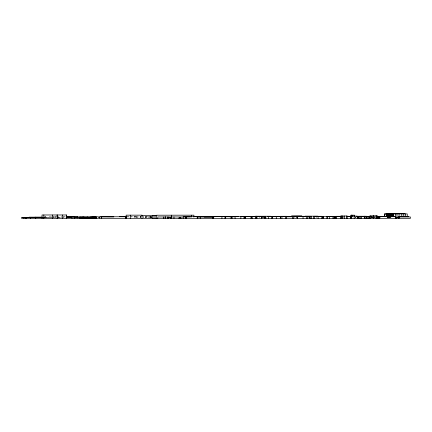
<?xml version="1.0" encoding="UTF-8"?>
<svg xmlns="http://www.w3.org/2000/svg" width="432" height="432" viewBox="0 0 432 432"><rect width="100%" height="100%" fill="white"/><g stroke="black" fill="none" stroke-linecap="round" stroke-linejoin="round"><path stroke-width="0.32" stroke-dasharray="2.16 1.62" d="M57.37 216.567L49.351 216.567L49.351 217.782M126.646 216.637L137.176 216.621L137.176 217.798M141.35 216.621L151.972 216.621M342.657 216.594L344.029 216.594M371.828 216.583L371.482 216.583L371.482 217.787M65.297 216.783L63.358 216.783L63.358 217.852M126.722 216.929L129.708 216.929M129.962 216.929L138.553 216.929M146.453 216.923L152.026 216.923M374.863 216.859L375.138 216.859M42.406 217.161L44.404 217.161M44.863 217.161L48.4 217.161M42.487 217.274L42.86 217.274M58.099 217.247L65.405 217.247M42.557 217.366L46.942 217.366M47.579 217.334L56.182 217.334M58.12 217.334L60.599 217.334M42.709 217.431L54.27 217.431M375.127 216.394L375.127 217.728M374.782 216.54L374.782 217.771M374.49 216.54L374.49 217.771M374.231 216.47L374.263 217.75M372.416 216.47L372.416 217.75M372.357 216.475L372.335 217.75M372.125 216.508L372.125 217.76M372.082 216.47L372.082 217.75M371.79 216.389L371.828 217.787M371.633 216.34L371.655 217.366M371.304 216.329L371.304 217.874M371.072 216.443L371.072 217.739M371.007 216.443L371.007 217.739M355.795 216.74L355.795 217.841M355.709 216.74L355.709 217.841M355.633 216.443L355.633 217.739M343.521 216.383L343.548 217.825M316.354 216.697L316.354 217.825M308.831 216.421L308.831 217.733M296.287 216.821L296.287 217.868M296.109 216.821L296.109 217.868M294.494 216.421L294.494 217.733M259.335 216.745L259.335 217.841M151.632 216.664L151.675 217.814M151.556 216.664L151.556 217.814M151.448 216.664L151.448 217.814M150.952 216.664L150.952 217.814M150.79 216.664L150.79 217.814M150.655 216.664L150.655 217.814M150.255 216.664L150.206 217.814M149.99 216.664L149.99 217.814M149.672 216.664L149.672 217.814M148.165 216.664L148.165 217.814M146.831 216.621L146.831 217.798M146.605 216.621L146.583 217.814M145.692 216.664L145.692 217.814M145.487 216.621L145.487 217.798M145.282 216.621L145.282 217.798M143.392 216.664L143.392 217.814M143.078 216.664L143.078 217.814M140.864 217.798L140.864 216.621L139.39 216.621L139.39 217.798M140.794 216.086L140.794 217.814M140.476 216.086L140.476 217.814M137.878 215.8L137.905 217.814M136.615 216.086L136.615 217.814M136.231 216.621L136.231 217.798M135.923 216.086L135.923 217.814M134.779 216.086L134.779 217.814M63.958 216.119L63.958 217.82M61.133 216.119L61.133 217.82M58.72 216.119L58.671 217.82M55.69 216.119L55.69 217.82M54.524 216.119L54.524 217.82M53.449 216.567L53.449 217.782M53.271 216.567L53.271 217.782M50.609 216.119L50.609 217.82M45.63 216.119L45.63 217.82M45.506 216.119L45.506 217.82M44.82 216.119L44.82 217.82"/><path stroke-width="0.65" d="M404.957 213.629L386.775 213.608L386.775 216.599M384.712 213.851L386.932 213.851M386.78 214.051L384.588 214.051L384.588 216.529M141.777 215.514L156.881 215.514M291.622 215.838L301.768 215.838M351.329 216.081L357.253 216.081L357.253 218.392M305.095 216.167L317.774 216.167M255.091 216.238L270.556 216.238M296.109 216.297L311.445 216.297L311.445 218.392M341.323 216.292L336.188 216.292L336.188 218.392M347.042 216.292L349.024 216.292M399.789 216.27L405.443 216.27M206.021 216.378L221.314 216.378M320.193 216.373L340.292 216.378M346.804 216.34L351.194 216.34M356.891 216.34L370.31 216.34M390.447 216.313L394.524 216.313M241.04 216.432L255.393 216.394L255.393 218.392M292.891 216.405L308.983 216.421M331.511 216.481L341.323 216.481M346.869 216.416L351.248 216.481M356.913 216.443L370.332 216.443M377.471 216.394L381.618 216.394M403.925 216.443L408.893 216.443M193.45 216.486L205.934 216.486M210.578 216.572L223.301 216.572M225.531 216.54L238.712 216.54M252.115 216.502L263.369 216.502M277.333 216.529L305.381 216.551M317.482 216.556L323.039 216.556M331.906 216.567L341.377 216.513M347.09 216.567L349.105 216.567M356.945 216.572L370.246 216.508M377.298 216.54L381.073 216.54M405.481 216.535L398.898 216.535L398.898 217.771M119.491 216.637L126.646 216.637M212.009 216.632L233.55 216.605M234.29 216.578L257.402 216.605M267.187 216.578L280.514 216.578L280.519 218.392M290.542 216.626L291.886 216.626M301.93 216.626L305.348 216.626M326.495 216.621L336.161 216.621M347.247 216.594L351.297 216.594M356.74 216.61L369.911 216.583M378.999 216.653L387.666 216.637M66.398 216.751L74.029 216.751M107.492 216.707L113.594 216.707M206.588 216.702L183.157 216.697L183.157 218.392M229.203 216.718L234.641 216.718M356.81 216.74L358.42 216.74M66.647 216.783L77.868 216.794M91.681 216.805L98.566 216.805L98.566 218.392L21.6 218.392L21.6 217.355L29.263 217.355M225.007 216.756L235.084 216.756L235.084 218.392M285.903 216.826L292.761 216.772M100.575 216.875L113.859 216.875M377.303 216.859L380.835 216.859M68.126 216.956L96.32 217.01L96.32 218.392M190.577 216.967L157.788 216.967L157.788 218.392M213.716 216.988L197.197 217.01L197.197 218.392M387.218 216.972L390.987 216.972M204.19 217.058L213.943 217.058M387.374 217.026L390.544 217.026M29.165 217.161L42.406 217.161M396.506 217.123L399.254 217.123M34.798 217.274L42.142 217.274M66.074 217.247L68.072 217.247M395.728 217.274L395.561 218.392M30.213 217.339L42.185 217.366M66.263 217.334L71.982 217.334L71.982 218.392M399.098 217.339L396.139 217.339L396.139 218.392M22.518 217.49L34.247 217.49M399.271 217.539L396.603 217.539L396.603 218.392M74.169 217.771L80.017 217.771L80.017 218.392M407.236 216.47L407.236 213.905L391.311 213.905L391.311 216.47M405.529 213.905L405.518 216.47M403.769 213.905L403.78 216.47M401.803 213.905L401.782 216.47M399.076 213.905L399.049 216.47M399.028 216.983L399.028 218.392M398.72 218.392L398.72 216.983L410.4 216.983L410.4 218.392L99.635 218.392L99.635 216.761L125.68 216.761L125.68 218.392M396.986 213.905L396.976 217.75M396.733 217.539L396.733 218.392M396.403 217.339L396.403 218.392M395.728 218.392L395.734 216.702L378.961 216.702L378.961 218.392M395.507 213.905L395.496 218.392M393.503 213.905L393.503 216.47M393.206 213.905L393.206 216.47M392.553 213.905L392.553 216.47M392.488 213.905L392.488 216.47M391.538 213.905L391.538 216.47M391.165 213.629L391.165 216.605M390.938 213.629L390.938 216.605M390.042 213.629L390.042 217.199M389.977 213.629L389.977 217.199M389.254 213.629L389.254 217.199M388.994 213.608L389.021 217.199M388.67 213.608L388.67 217.193M388.395 213.608L388.395 217.193M388.314 213.608L388.314 217.193M387.779 213.608L387.779 217.193M387.671 213.608L387.671 217.193M387.142 213.608L387.142 216.599M386.532 214.051L386.532 216.529M386.311 214.051L386.311 216.529M384.761 214.051L384.761 216.529M379.744 216.702L379.744 218.392M378.578 218.392L378.578 217.139L378.34 218.392M377.957 216.859L377.924 218.392M377.444 218.392L377.444 215.838L369.932 215.838L369.932 218.392M376.272 215.838L376.272 218.392M376.061 215.838L376.061 218.392M373.421 215.838L373.421 218.392M373.302 215.838L373.302 218.392M370.17 215.838L370.17 218.392M369.106 216.47L369.106 218.392M368.863 216.47L368.863 218.392M366.973 216.545L366.973 218.392M366.887 216.545L366.887 218.392M366.709 216.545L366.709 218.392M366.493 218.392L366.493 216.254L358.43 216.254L358.42 218.392M366.32 216.254L366.32 218.392M365.04 216.254L365.078 218.392M364.743 216.254L364.743 218.392M364.721 216.254L364.721 218.392M364.381 216.254L364.381 218.392M361.287 216.254L361.26 218.392M360.839 216.254L360.806 218.392M359.24 216.254L359.24 218.392M358.511 216.254L358.511 218.392M357.604 216.74L357.626 218.392M354.38 216.475L354.38 215.195L350.935 215.195L350.935 218.392M354.289 215.195L354.289 216.475M354.148 216.081L354.175 218.392M352.037 215.195L352.037 216.475M351.95 215.195L351.95 216.475M351.718 216.081L351.718 218.392M351.686 216.081L351.686 218.392M351.524 216.081L351.524 218.392M351.383 215.195L351.329 218.392M351.297 215.195L351.297 218.392M351.065 215.195L351.065 218.392M350.671 216.383L350.671 218.392M347.193 218.392L347.193 215.984L340.821 215.984L340.821 218.392M346.405 215.984L346.421 218.392M344.563 215.984L344.563 218.392M342.63 215.984L342.63 218.392M341.928 215.984L341.928 218.392M341.069 215.984L341.069 218.392M335.966 216.481L335.966 218.392M335 216.481L335 218.392M334.924 216.481L334.924 218.392M333.952 216.373L333.952 218.392M333.007 216.373L332.969 218.392M329.422 216.373L329.422 218.392M327.272 216.373L327.272 218.392M326.948 216.373L326.948 218.392M323.249 216.373L323.249 218.392M323.212 216.373L323.212 218.392M322.31 216.373L322.31 218.392M321.835 218.392L321.835 216.297L313.616 216.297L313.616 218.392M318.087 216.297L318.087 218.392M314.518 216.297L314.474 218.392M310.063 216.297L310.063 218.392M309.857 216.297L309.857 218.392M309.685 218.392L309.685 216.346L303.037 216.346L303.037 218.392M307.687 216.346L307.687 218.392M306.725 216.346L306.693 218.392M297.4 218.392L297.4 216.351L292.54 216.351L292.54 218.392M297.189 216.351L297.189 218.392M293.485 216.351L293.485 218.392M286.573 218.392L286.573 216.286L280.325 216.286L280.325 218.392M285.536 216.286L285.557 218.392M281.918 216.286L281.918 218.392M276.291 218.392L276.291 216.41L268.639 216.41L268.639 218.392M272.695 216.41L272.695 218.392M272.662 216.41L272.662 218.392M271.652 216.41L271.652 218.392M265.826 218.392L265.826 216.421L256.856 216.421L256.856 218.392M264.978 216.421L264.978 218.392M264.908 216.421L264.908 218.392M264.584 218.392L264.584 217.615L261.711 217.615L261.711 218.392M264.551 217.615L264.514 218.392M264.335 217.615L264.319 218.392M261.787 217.615L261.787 218.392M261.436 216.421L261.436 218.392M256.775 216.238L256.775 218.392M256.5 216.238L256.5 218.392M256.144 216.238L256.144 218.392M251.98 216.394L251.98 218.392M251.926 216.394L251.926 218.392M250.976 216.394L250.976 218.392M245.533 216.432L245.533 218.392M245.392 216.394L245.392 218.392M244.96 216.578L244.96 218.392M244.193 216.578L244.193 218.392M244.091 216.578L244.091 218.392M240.862 216.578L240.862 218.392M231.914 216.756L231.914 218.392M231.833 216.756L231.833 218.392M231.012 216.756L231.012 218.392M225.698 216.589L225.698 218.392M224.969 216.589L224.969 218.392M221.929 216.589L221.929 218.392M213.527 216.589L213.527 218.392M212.728 217.01L212.728 218.392M200.2 217.01L200.2 218.392M197.797 217.01L197.797 218.392M197.651 217.01L197.651 218.392M193.903 217.102L193.903 215.174L156.605 215.206L156.589 218.392M191.495 215.174L191.495 217.102M186.44 216.697L186.44 218.392M185.749 216.697L185.749 218.392M185.614 216.697L185.614 218.392M181.013 218.392L181.013 217.755L178.994 217.755L178.994 218.392M180.63 217.755L180.63 218.392M179.917 217.755L179.917 218.392M179.248 217.755L179.248 218.392M173.972 216.967L173.972 218.392M171.542 215.174L171.542 217.102M171.472 218.392L171.472 217.496L167.918 217.496L167.918 218.392M170.456 217.496L170.456 218.392M168.215 216.967L168.215 218.392M167.341 216.967L167.341 218.392M165.629 216.967L165.629 218.392M165.499 216.967L165.499 218.392M165.105 216.967L165.105 218.392M163.62 216.967L163.62 218.392M155.115 215.514L155.115 218.392M153.911 215.514L153.911 218.392M152.588 215.514L152.588 218.392M141.998 218.392L141.998 215.152L126.149 215.152L126.149 218.392M130.27 215.152L130.27 218.392M126.257 216.637L126.257 218.392M126.031 216.637L126.031 218.392M125.798 216.637L125.798 218.392M125.534 216.761L125.534 218.392M99.733 216.761L99.733 218.392M96.142 217.01L96.142 218.392M95.024 217.01L95.024 218.392M94.9 217.01L94.9 218.392M94.813 217.01L94.813 218.392M94.662 217.01L94.662 218.392M93.755 217.01L93.755 218.392M93.566 217.01L93.566 218.392M93.458 217.01L93.458 218.392M93.274 217.01L93.274 218.392M92.318 217.01L92.318 218.392M92.113 217.01L92.113 218.392M92 217.01L92 218.392M91.832 217.01L91.832 218.392M90.968 217.01L90.968 218.392M90.547 217.01L90.547 218.392M90.45 217.01L90.45 218.392M90.229 217.01L90.229 218.392M89.267 217.01L89.267 218.392M89.035 217.01L89.051 218.392M88.846 217.01L88.846 218.392M87.939 217.01L87.939 218.392M87.766 217.01L87.766 218.392M87.712 217.01L87.712 218.392M87.534 217.01L87.534 218.392M86.546 217.01L86.546 218.392M86.265 217.01L86.265 218.392M85.228 217.01L85.228 218.392M85.039 217.01L85.039 218.392M84.883 217.01L84.883 218.392M84.694 217.01L84.694 218.392M83.792 217.01L83.792 218.392M83.603 217.01L83.603 218.392M83.441 217.01L83.441 218.392M83.252 217.01L83.252 218.392M82.49 217.01L82.49 218.392M82.318 217.01L82.318 218.392M82.118 217.01L82.118 218.392M81.945 217.01L81.945 218.392M81.157 217.01L81.157 218.392M80.984 217.01L80.984 218.392M80.838 217.01L80.838 218.392M80.676 217.01L80.676 218.392M79.877 217.01L79.834 218.392M79.666 217.01L79.699 217.928M77.717 216.956L77.652 217.928M74.353 217.771L74.353 218.392M74.131 216.956L74.169 218.392M66.614 218.392L66.614 214.979L42.028 214.979L42.028 218.392M66.501 214.979L66.501 218.392M62.575 214.979L62.575 218.392M57.37 214.979L57.37 218.392M57.089 214.979L57.089 218.392M52.337 214.979L52.337 218.392M43.832 214.979L43.832 218.392M35.716 217.161L35.748 218.392M30.645 218.392L30.645 217.658L25.861 217.658L25.861 218.392M26.622 217.658L26.622 218.392M25.369 217.355L25.369 218.392M23.922 217.355L23.922 218.392M364.295 218.392L364.311 216.254L364.262 218.392M101.601 218.392L101.601 216.761L101.558 218.392"/></g></svg>
